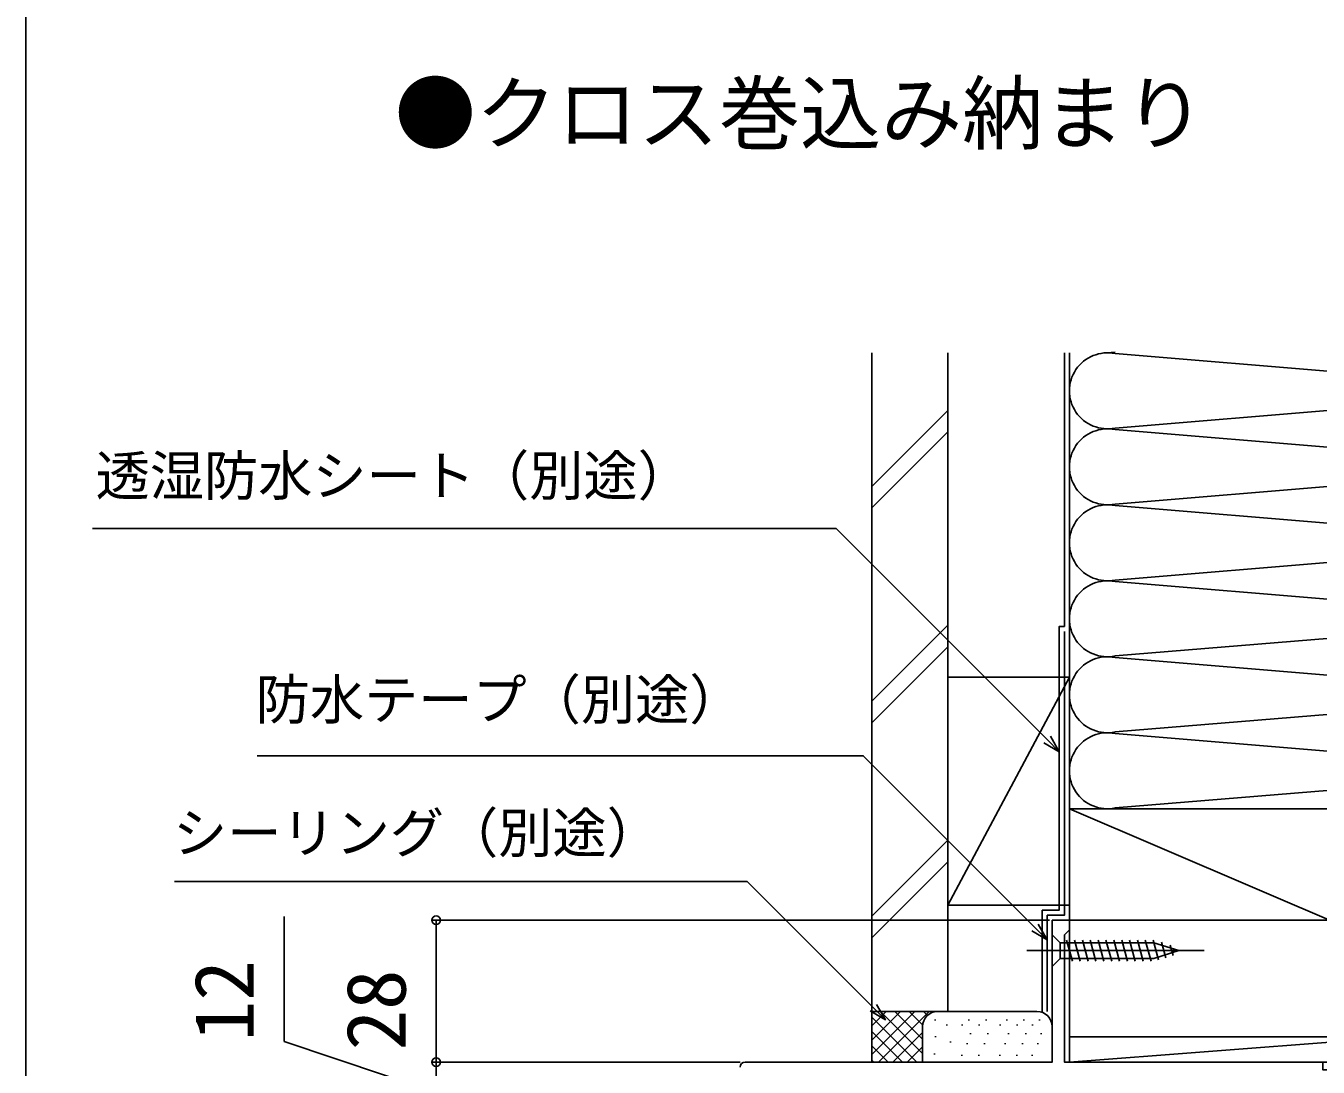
# Model space of a CAD drawing. Units: millimetres, scale not verified. Extents: x -700 to 700, y -1043 to 1038.
# Drawn here: x -700 to -444.9, y -129.3 to 76.2 of the extents above; entities that cross this region are included whole.
import ezdxf
from ezdxf.enums import TextEntityAlignment as Align

# ---------------------------------------------------------------- set-up
doc = ezdxf.new("R2010")
doc.units = ezdxf.units.MM
doc.header["$LTSCALE"] = 6
for name, color, linetype in [('0-1_USER1', 3, 'Continuous'), ('0-2_YKK_11', 7, 'Continuous'), ('0-4_YKK_13', 4, 'Continuous'), ('0-6_YKK_D', 6, 'Continuous'), ('0-7_YKK_ZWAK', 7, 'Continuous'), ('0-8_YSS_K', 3, 'Continuous'), ('0-9_YSS_KE', 3, 'Continuous')]:
    doc.layers.add(name, color=color, linetype=linetype)
doc.styles.add('ＭＳ ゴシック', font='')
doc.styles.get('ＭＳ ゴシック').set_extended_font_data('MS Gothic')

msp = doc.modelspace()

# ---------------------------------------------------------------- linework, layer by layer
at = {"layer": '0-2_YKK_11'}
msp.add_lwpolyline([(-558, -128.3), (-497.4, -128.3), (-497.4, -100.3), (-494, -100.3), (-494, -102.2), (-494.5, -102.7), (-495, -103.2), (-495, -128.3), (-444, -128.3), (-444, -129.8), (-431.5, -129.8), (-431.5, -128.3), (-429, -128.3), (-429, -132.3), (-444, -132.3)], dxfattribs=at)
msp.add_arc((-558, -129.3), 1, 90.00001, 179.99999, dxfattribs=at)
at = {"layer": '0-4_YKK_13'}
for p, q in [((-497.4, -103.206), (-497.4, -109.406)), ((-497.4, -103.206), (-495.85, -104.756)), ((-493.424, -108.406), (-494.549, -104.206)), ((-491.871, -108.406), (-492.996, -104.206)), ((-490.318, -108.406), (-491.443, -104.206)), ((-488.765, -108.406), (-489.89, -104.206)), ((-487.212, -108.406), (-488.337, -104.206)), ((-485.659, -108.406), (-486.784, -104.206)), ((-484.106, -108.406), (-485.231, -104.206)), ((-482.553, -108.406), (-483.679, -104.206)), ((-481, -108.406), (-482.126, -104.206)), ((-479.447, -108.406), (-480.573, -104.206)), ((-477.894, -108.406), (-479.02, -104.206)), ((-476.411, -108.148), (-477.467, -104.206)), ((-502.4, -106.306), (-467.4, -106.306)), ((-477.316, -104.756), (-495.85, -104.756)), ((-495.85, -104.756), (-495.85, -107.856)), ((-472.4, -106.306), (-477.316, -104.756)), ((-472.4, -106.306), (-477.316, -107.856)), ((-474.979, -107.696), (-475.792, -104.66)), ((-473.547, -107.245), (-474.096, -105.195)), ((-497.4, -109.406), (-495.85, -107.856)), ((-495.85, -107.856), (-477.316, -107.856))]:
    msp.add_line(p, q, dxfattribs=at)
at = {"layer": '0-6_YKK_D'}
for p, q in [((-497.9, -100.3), (-620.005, -100.3)), ((-619.005, -128.3), (-619.005, -100.3)), ((-494.7, -100.3), (-171, -100.3)), ((-562, -128.3), (-620.005, -128.3)), ((-559, -128.3), (-620.005, -128.3)), ((-619.005, -128.3), (-619.005, -140.3))]:
    msp.add_line(p, q, dxfattribs=at)
for points in [[(-496, -67.03), (-498.404, -64.626), (-540.048, -22.981), (-686.863, -22.981)], [(-497.76, -63.981), (-496, -67.03), (-499.048, -65.27)], [(-498.4, -104.147), (-500.804, -101.743), (-534.707, -67.84), (-654.37, -67.84)], [(-530.312, -119.958), (-532.716, -117.554), (-557.619, -92.651), (-670.646, -92.651)], [(-619.005, -134.3), (-649.005, -124.209), (-649.005, -99.573)], [(-500.16, -101.098), (-498.4, -104.147), (-501.448, -102.387)], [(-532.071, -116.909), (-530.312, -119.958), (-533.36, -118.198)]]:
    msp.add_lwpolyline(points, dxfattribs=at)
for centre in [(-619.005, -100.3), (-619.005, -128.3), (-619.005, -128.3)]:
    msp.add_circle(centre, 0.85, dxfattribs=at)
at = {"layer": '0-7_YKK_ZWAK'}
msp.add_line((-700, 996.7), (-700, -1043.3), dxfattribs=at)
at = {"layer": '0-8_YSS_K'}
for p, q in [((-494, -78.3), (-494, 11.7)), ((-398.032, 4.358), (-484.968, 11.542)), ((-484.968, -3.142), (-398.032, 4.042)), ((-533, -14.662), (-518, 0.338)), ((-533, -18.905), (-518, -3.905)), ((-484.968, -3.458), (-398.032, -10.642)), ((-398.032, -10.958), (-484.968, -18.142)), ((-398.032, -25.642), (-484.968, -18.458)), ((-484.968, -33.142), (-398.032, -25.958)), ((-398.032, -40.642), (-484.968, -33.458)), ((-533, -57.089), (-518, -42.089)), ((-484.968, -48.142), (-398.032, -40.958)), ((-533, -61.331), (-518, -46.331)), ((-484.968, -48.458), (-398.032, -55.642)), ((-494, -52.3), (-518, -52.3)), ((-518, -97.3), (-518, -52.3)), ((-494, -52.3), (-518, -97.3)), ((-494, -52.3), (-494, -97.3)), ((-398.032, -55.958), (-484.968, -63.142)), ((-484.968, -63.458), (-398.032, -70.642)), ((-484.968, -78.142), (-398.032, -70.958)), ((-494, -78.3), (-389, -123.3)), ((-518, -84.515), (-533, -99.515)), ((-533, -103.758), (-518, -88.758)), ((-518, -97.3), (-494, -97.3)), ((-533, -118.3), (-533, -128.3)), ((-520, -118.3), (-533, -118.3)), ((-533, -121.128), (-530.172, -118.3)), ((-533, -123.957), (-527.343, -118.3)), ((-533, -126.785), (-524.515, -118.3)), ((-533, -119.442), (-524.142, -128.3)), ((-531.686, -128.3), (-521.686, -118.3)), ((-531.314, -118.3), (-523, -126.614)), ((-528.485, -118.3), (-523, -123.785)), ((-525.657, -118.3), (-522.982, -120.975)), ((-522.828, -118.3), (-522.034, -119.095)), ((-500.4, -118.3), (-520, -118.3)), ((-533, -122.271), (-526.971, -128.3)), ((-528.858, -128.3), (-523, -122.442)), ((-523, -121.3), (-523, -128.3)), ((-520.487, -120.104), (-520.487, -119.904)), ((-518.172, -121.105), (-518.172, -120.905)), ((-515.159, -121.105), (-515.159, -120.905)), ((-513.833, -120.104), (-513.833, -119.904)), ((-511.783, -121.105), (-511.783, -120.905)), ((-510.457, -120.104), (-510.457, -119.904)), ((-507.669, -121.105), (-507.669, -120.905)), ((-506.343, -120.104), (-506.343, -119.904)), ((-504.294, -121.105), (-504.294, -120.905)), ((-502.967, -120.104), (-502.967, -119.904)), ((-501.265, -121.105), (-501.265, -120.905)), ((-499.938, -120.104), (-499.938, -119.904)), ((-497.4, -121.293), (-497.4, -128.3)), ((-520.463, -123.377), (-520.463, -123.177)), ((-517.505, -124.443), (-517.505, -124.243)), ((-514.158, -124.777), (-514.158, -124.577)), ((-513.499, -122.774), (-513.499, -122.574)), ((-510.782, -124.777), (-510.782, -124.577)), ((-510.123, -122.774), (-510.123, -122.574)), ((-506.668, -124.777), (-506.668, -124.577)), ((-506.009, -122.774), (-506.009, -122.574)), ((-503.292, -124.777), (-503.292, -124.577)), ((-502.633, -122.774), (-502.633, -122.574)), ((-500.263, -124.777), (-500.263, -124.577)), ((-499.604, -122.774), (-499.604, -122.574)), ((-429, -123.3), (-494, -128.3)), ((-533, -125.099), (-529.799, -128.3)), ((-526.029, -128.3), (-523, -125.271)), ((-520.656, -126.78), (-520.656, -126.58)), ((-515.245, -127.084), (-515.245, -126.884)), ((-511.869, -127.084), (-511.869, -126.884)), ((-507.755, -127.084), (-507.755, -126.884)), ((-504.379, -127.084), (-504.379, -126.884)), ((-501.35, -127.084), (-501.35, -126.884)), ((-533, -127.927), (-532.627, -128.3)), ((-523.201, -128.3), (-523, -128.099))]:
    msp.add_line(p, q, dxfattribs=at)
msp.add_lwpolyline([(-429, -128.3), (-494, -128.3), (-494, -123.3), (-429, -123.3)], close=True, dxfattribs=at)
for centre, radius, start, end in [((-486.5, 4.2), 7.5, 78.21649, 281.78353), ((-486.5, 19.2), 7.5, 269.93584, 281.78353), ((-486.5, -10.8), 7.5, 78.21649, 281.78353), ((-486.5, -25.8), 7.5, 78.21648, 281.78353), ((-486.5, -40.8), 7.5, 78.21649, 281.78353), ((-486.5, -55.8), 7.5, 78.21649, 281.78353), ((-486.5, -70.8), 7.5, 78.21649, 281.78353), ((-520, -121.3), 3, 90, 180), ((-500.4, -121.3), 3, 0, 90)]:
    msp.add_arc(centre, radius, start, end, dxfattribs=at)
at = {"layer": '0-9_YSS_KE'}
for p, q in [((-533, 11.7), (-533, -118.3)), ((-499.4, -98.3), (-499.4, -118.3)), ((-498.4, -99.3), (-498.4, -118.3))]:
    msp.add_line(p, q, dxfattribs=at)
for points in [[(-518, 11.7), (-518, -118.3), (-530, -118.3)], [(-499.4, -98.3), (-496, -98.3), (-496, -42.3), (-495, -42.3), (-495, 11.7)], [(-498.4, -99.3), (-495, -99.3), (-495, -43.3)]]:
    msp.add_lwpolyline(points, dxfattribs=at)
msp.add_lwpolyline([(-389, -78.3), (-389, -123.3), (-494, -123.3), (-494, -78.3)], close=True, dxfattribs=at)

# ---------------------------------------------------------------- texts
at = {"layer": '0-1_USER1', "style": 'ＭＳ ゴシック'}
msp.add_text('●クロス巻込み納まり', height=11.73, dxfattribs=at).set_placement((-627.182, 49.609), align=Align.BOTTOM_LEFT)
at = {"layer": '0-6_YKK_D', "style": 'ＭＳ ゴシック'}
for s, p in [('透湿防水シート（別途）', (-686.238, -18.817)), ('防水テープ（別途）', (-654.641, -63.009)), ('シーリング（別途）', (-670.949, -89.324))]:
    msp.add_text(s, height=7.845, dxfattribs=at).set_placement(p, align=Align.BOTTOM_LEFT)
for s, p in [('12', (-651.505, -124.164)), ('28', (-621.505, -125.982))]:
    msp.add_text(s, height=11.73, rotation=90, dxfattribs=at).set_placement(p, align=Align.BOTTOM_LEFT)

doc.saveas('drawing.dxf')
